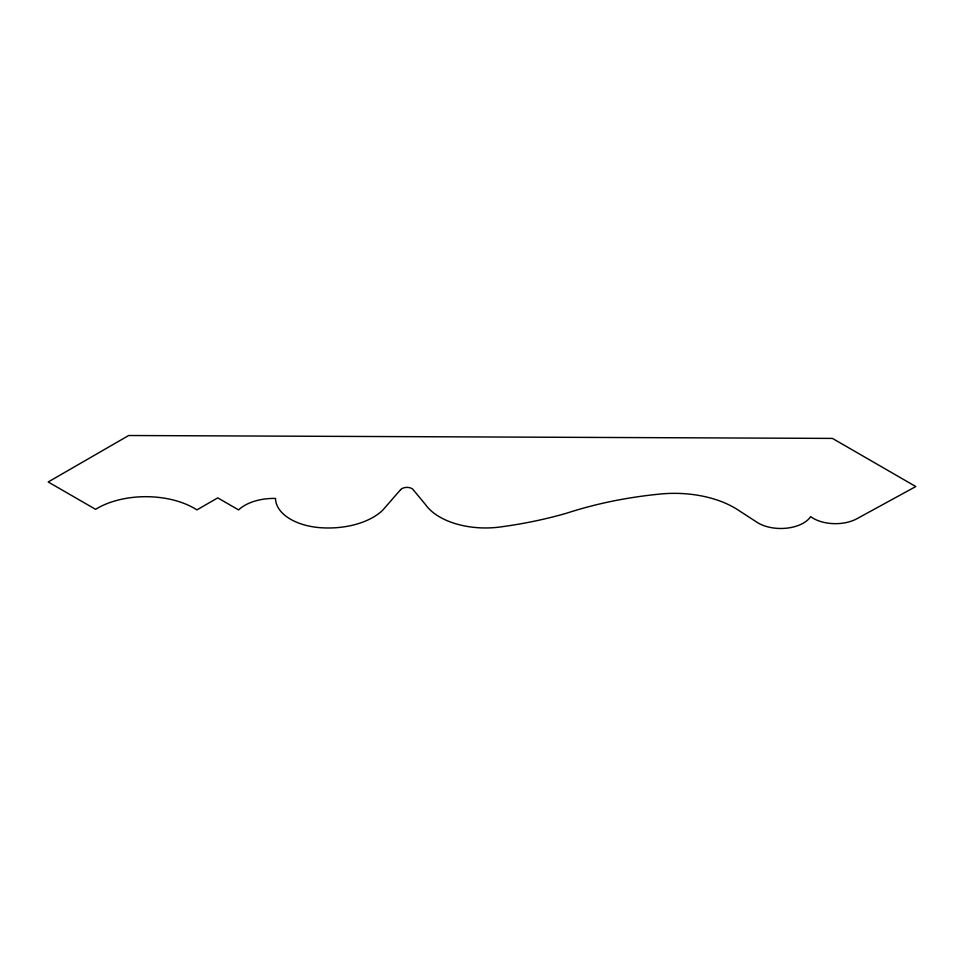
<?xml version="1.0" encoding="UTF-8"?>
<svg xmlns="http://www.w3.org/2000/svg" width="964" height="964" viewBox="0 0 964 964"><rect width="100%" height="100%" fill="white"/><g stroke="black" fill="none" stroke-linecap="round" stroke-linejoin="round"><path stroke-width="1.45" d="M400.626 489.64L382.612 510.305A63.347 36.572 0 0 1 320.578 527.706A51.369 29.655 0 0 1 275.523 498.436A41.283 23.835 0 0 0 238.602 509.908L217.756 497.87L196.921 509.896A68.564 39.584 0 0 0 95.581 509.329L48.2 481.976L128.682 435.511L832.414 438.403L915.8 486.543L857.297 518.512A31.246 18.039 0 0 1 810.64 516.608A31.872 18.4 0 0 1 757.005 522.295L737.846 509.836A84.892 49.007 0 0 0 657.954 494.267A286.561 165.447 0 0 0 566.639 513.197A298.84 172.532 0 0 1 498.075 527.26A64.805 37.415 0 0 1 425.546 504.642L412.556 488.965A7.061 4.073 0 0 0 400.626 489.64"/></g></svg>
